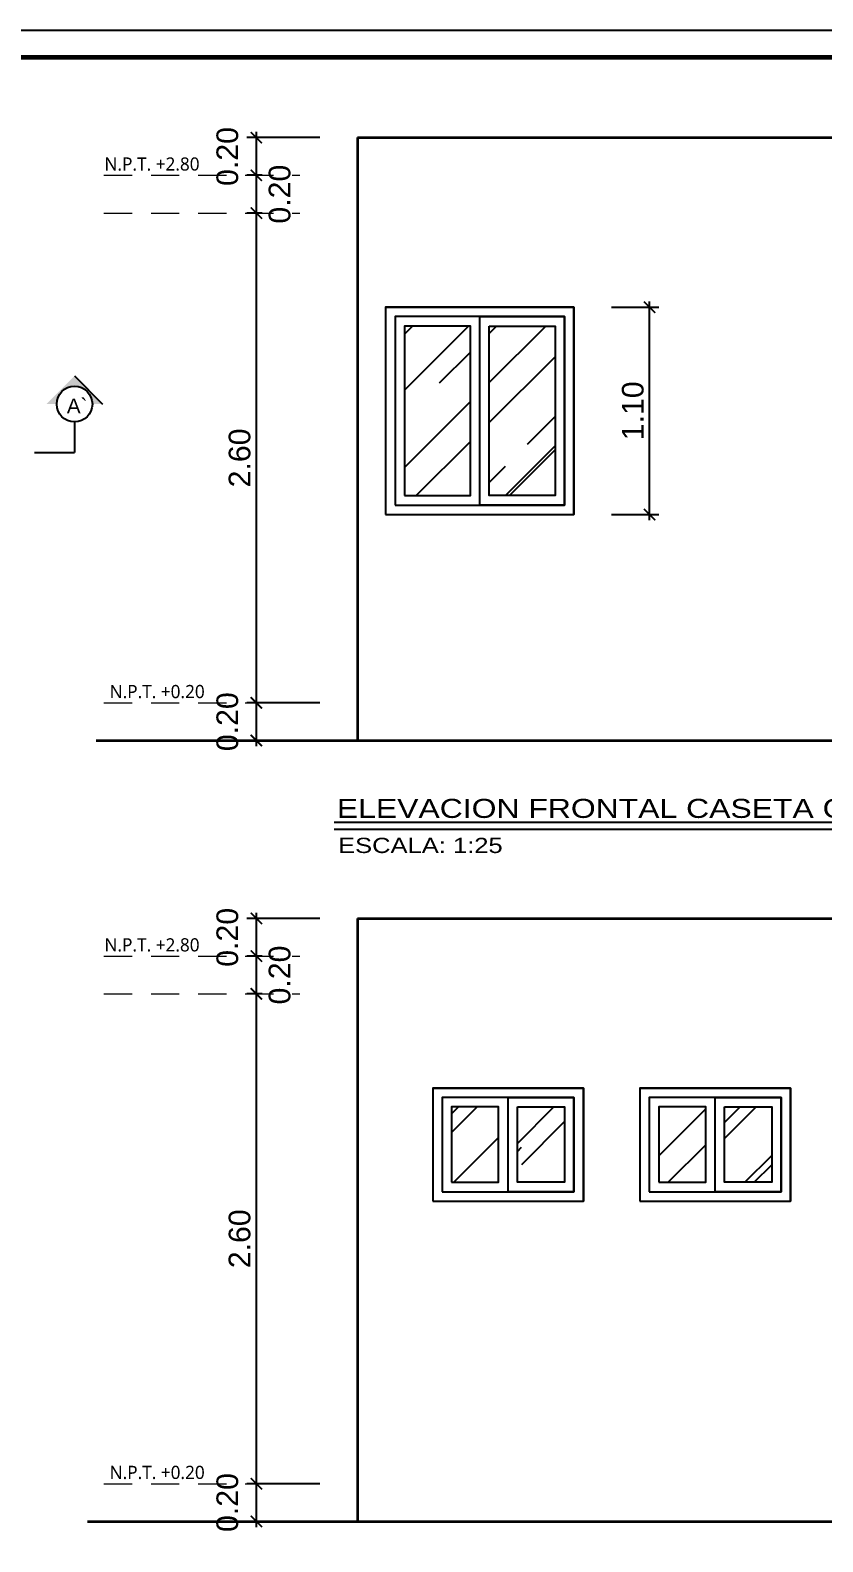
# Model space of a CAD drawing. Header units: feet. Extents: x -417 to 46, y -646 to -218.
# Drawn here: x -105.54 to -101.33, y -639.79 to -631.77 of the extents above; entities that cross this region are included whole.
import ezdxf

# ---------------------------------------------------------------- set-up
doc = ezdxf.new("R2010")
doc.units = ezdxf.units.FT
doc.header["$MEASUREMENT"] = 0
doc.linetypes.add('DASHDOT', pattern=[25.4, 12.7, -6.35, 0, -6.35])
doc.linetypes.add('HIDDEN', pattern=[0.375, 0.25, -0.125])
for name, color, linetype in [('00-PISOS', 30, 'Continuous'), ('DIM', 10, 'Continuous'), ('GRDUTIY', 5, 'Continuous'), ('MARCO', 7, 'Continuous'), ('PERT-VENT', 2, 'Continuous'), ('textos', 7, 'Continuous'), ('TEXXT', 8, 'Continuous')]:
    doc.layers.add(name, color=color, linetype=linetype)
for name, color, linetype, lineweight in [('A-WALL', 4, 'Continuous', 25), ('DIM-COTAS', 1, 'Continuous', 5), ('TXT', 2, 'Continuous', 9), ('VUELOS', 8, 'HIDDEN', 0)]:
    doc.layers.add(name, color=color, linetype=linetype, lineweight=lineweight)
doc.layers.add('CRISTAL', color=7, linetype='Continuous', true_color=0x0061c2)
doc.styles.add('ads', font='trebuc.ttf', dxfattribs={"height": 0.14})
doc.styles.add('DAMIAN', font='arial.ttf', dxfattribs={"height": 0.12})
doc.styles.get("Standard").update_dxf_attribs({"font": 'arial.ttf', "height": 0.115})
doc.dimstyles.new('KEILY', dxfattribs={"dimtxt": 0.115, "dimasz": 0.06, "dimexe": 0.05, "dimexo": 0.2, "dimgap": 0.03, "dimtad": 1, "dimzin": 1, "dimdsep": 46, "dimtxsty": 'Standard', "dimblk": 'ARCHTICK', "dimcen": 2.5, "dimdle": 0.03, "dimclrd": 256, "dimclre": 256, "dimclrt": 7, "dimadec": 0, "dimazin": 0, "dimtfac": 1, "dimtmove": 2, "dimatfit": 3, "dimfxl": 0.2, "dimfxlon": 1, "dimtolj": 1, "dimtzin": 1, "dimarcsym": 0})
pattern_1 = [(45, (-151.1405, -376.91325), (0.4242641, 1.13137085), [7.5, -1, 2.5, -0.5]), (45, (-150.84707, -376.26625), (-0.8237794, 0.1166726), [1.5, -0.165, 3, -0.375]), (45, (-151.26426, -376.43596), (1.60159686, 2.0753584), [4, -0.7, 2, -0.5])]

# ---------------------------------------------------------------- blocks, each defined once
blk = doc.blocks.new('A$C67F713D7')
at = {"layer": 'CRISTAL'}
h = blk.add_hatch(dxfattribs=at)
h.set_pattern_fill('AR-RROOF', color=256, scale=0.5, angle=45)
h.set_pattern_definition([(45, (-47.3899, 256.9226), (0.4242641, 1.13137085), [7.5, -1, 2.5, -0.5]), (45, (-47.09645, 257.5696), (-0.8237794, 0.1166726), [1.5, -0.165, 3, -0.375]), (45, (-47.51365, 257.3999), (1.60159686, 2.0753584), [4, -0.7, 2, -0.5])])
h.paths.add_polyline_path([(0.1, 0.1), (0.35, 0.1), (0.35, 0.5), (0.1, 0.5)])
h = blk.add_hatch(dxfattribs=at)
h.set_pattern_fill('AR-RROOF', color=256, scale=0.5, angle=45)
h.set_pattern_definition([(45, (-47.6899, 256.9226), (0.4242641, 1.13137085), [7.5, -1, 2.5, -0.5]), (45, (-47.39645, 257.5696), (-0.8237794, 0.1166726), [1.5, -0.165, 3, -0.375]), (45, (-47.81365, 257.3999), (1.60159686, 2.0753584), [4, -0.7, 2, -0.5])])
h.paths.add_polyline_path([(0.45, 0.5), (0.7, 0.5), (0.7, 0.1), (0.45, 0.1)])
blk.add_line((0, 0.6), (0, 0))
at = {"layer": 'PERT-VENT'}
for p, q in [((0, 0.6), (0.8, 0.6)), ((0.8, 0.6), (0.8, 0)), ((0, 0), (0.8, 0))]:
    blk.add_line(p, q, dxfattribs=at)
for points in [[(0, 0), (0.8, 0), (0.8, 0.6), (0, 0.6)], [(0.05, 0.05), (0.75, 0.05), (0.75, 0.55), (0.05, 0.55)], [(0.05, 0.05), (0.4, 0.05), (0.4, 0.55), (0.05, 0.55)], [(0.1, 0.1), (0.35, 0.1), (0.35, 0.5), (0.1, 0.5)], [(0.4, 0.55), (0.75, 0.55), (0.75, 0.05), (0.4, 0.05)], [(0.45, 0.5), (0.7, 0.5), (0.7, 0.1), (0.45, 0.1)]]:
    blk.add_lwpolyline(points, close=True, dxfattribs=at)
blk = doc.blocks.new('_ArchTick')
at = {"layer": 'DIM-COTAS', "color": 0, "const_width": 0.15}
blk.add_lwpolyline([(-0.5, -0.5), (0.5, 0.5)], dxfattribs=at)
blk = doc.blocks.new('*D3142')
at = {"layer": 'Defpoints', "color": 0, "transparency": 16777216}
for p in [(-104.3367, -635.3359), (-103.8006, -635.3359), (-103.8006, -635.5359)]:
    blk.add_point(p, dxfattribs=at)
at = {"layer": 'DIM', "lineweight": -2, "transparency": 16777216}
for p, q in [((-104.3367, -635.5659), (-104.3367, -635.3059)), ((-104.0006, -635.3359), (-104.3867, -635.3359)), ((-104.0006, -635.5359), (-104.3867, -635.5359))]:
    blk.add_line(p, q, dxfattribs=at)
at = {"layer": 'DIM', "lineweight": -2, "transparency": 16777216, "xscale": 0.06, "yscale": 0.06, "zscale": 0.06}
for p, rotation in [((-104.3367, -635.3359), 90), ((-104.3367, -635.5359), 270)]:
    blk.add_blockref('_ArchTick', p, dxfattribs=dict(at, rotation=rotation))
at = {"layer": 'DIM', "color": 7, "transparency": 16777216, "insert": (-104.4904, -635.4359), "char_height": 0.115, "attachment_point": 5, "rotation": 90}
blk.add_mtext('\\A1;0.20', dxfattribs=at)
blk = doc.blocks.new('*D3143')
at = {"layer": 'Defpoints', "color": 0, "transparency": 16777216}
for p in [(-104.3367, -632.7359), (-104.1055, -632.7359), (-103.8006, -635.3359)]:
    blk.add_point(p, dxfattribs=at)
at = {"layer": 'DIM', "lineweight": -2, "transparency": 16777216}
for p, q in [((-104.3055, -632.7359), (-104.3867, -632.7359)), ((-104.3367, -635.3659), (-104.3367, -632.7059)), ((-104.0006, -635.3359), (-104.3867, -635.3359))]:
    blk.add_line(p, q, dxfattribs=at)
at = {"layer": 'DIM', "lineweight": -2, "transparency": 16777216, "xscale": 0.06, "yscale": 0.06, "zscale": 0.06}
for p, rotation in [((-104.3367, -632.7359), 90), ((-104.3367, -635.3359), 270)]:
    blk.add_blockref('_ArchTick', p, dxfattribs=dict(at, rotation=rotation))
at = {"layer": 'DIM', "color": 7, "transparency": 16777216, "insert": (-104.4254, -634.0359), "char_height": 0.115, "attachment_point": 5, "rotation": 90}
blk.add_mtext('\\A1;2.60', dxfattribs=at)
blk = doc.blocks.new('*D3155')
at = {"layer": 'Defpoints', "color": 0, "transparency": 16777216}
for p in [(-104.3367, -632.5359), (-104.1055, -632.5359), (-104.1055, -632.7359)]:
    blk.add_point(p, dxfattribs=at)
at = {"layer": 'DIM', "lineweight": -2, "transparency": 16777216}
for p, q in [((-104.3367, -632.7659), (-104.3367, -632.5059)), ((-104.3055, -632.5359), (-104.3867, -632.5359)), ((-104.3055, -632.7359), (-104.3867, -632.7359))]:
    blk.add_line(p, q, dxfattribs=at)
at = {"layer": 'DIM', "lineweight": -2, "transparency": 16777216, "xscale": 0.06, "yscale": 0.06, "zscale": 0.06}
for p, rotation in [((-104.3367, -632.5359), 90), ((-104.3367, -632.7359), 270)]:
    blk.add_blockref('_ArchTick', p, dxfattribs=dict(at, rotation=rotation))
at = {"layer": 'DIM', "color": 7, "transparency": 16777216, "insert": (-104.2129, -632.6359), "char_height": 0.115, "attachment_point": 5, "rotation": 90}
blk.add_mtext('\\A1;0.20', dxfattribs=at)
blk = doc.blocks.new('*D3146')
at = {"layer": 'Defpoints', "color": 0, "transparency": 16777216}
for p in [(-104.3367, -639.4804), (-103.8006, -639.4804), (-103.8006, -639.6804)]:
    blk.add_point(p, dxfattribs=at)
at = {"layer": 'DIM', "lineweight": -2, "transparency": 16777216}
for p, q in [((-104.0006, -639.4804), (-104.3867, -639.4804)), ((-104.3367, -639.7104), (-104.3367, -639.4504)), ((-104.0006, -639.6804), (-104.3867, -639.6804))]:
    blk.add_line(p, q, dxfattribs=at)
at = {"layer": 'DIM', "lineweight": -2, "transparency": 16777216, "xscale": 0.06, "yscale": 0.06, "zscale": 0.06}
for p, rotation in [((-104.3367, -639.4804), 90), ((-104.3367, -639.6804), 270)]:
    blk.add_blockref('_ArchTick', p, dxfattribs=dict(at, rotation=rotation))
at = {"layer": 'DIM', "color": 7, "transparency": 16777216, "insert": (-104.4904, -639.5804), "char_height": 0.115, "attachment_point": 5, "rotation": 90}
blk.add_mtext('\\A1;0.20', dxfattribs=at)
blk = doc.blocks.new('*D3147')
at = {"layer": 'Defpoints', "color": 0, "transparency": 16777216}
for p in [(-104.3367, -636.8804), (-104.1055, -636.8804), (-103.8006, -639.4804)]:
    blk.add_point(p, dxfattribs=at)
at = {"layer": 'DIM', "lineweight": -2, "transparency": 16777216}
for p, q in [((-104.3055, -636.8804), (-104.3867, -636.8804)), ((-104.3367, -639.5104), (-104.3367, -636.8504)), ((-104.0006, -639.4804), (-104.3867, -639.4804))]:
    blk.add_line(p, q, dxfattribs=at)
at = {"layer": 'DIM', "lineweight": -2, "transparency": 16777216, "xscale": 0.06, "yscale": 0.06, "zscale": 0.06}
for p, rotation in [((-104.3367, -636.8804), 90), ((-104.3367, -639.4804), 270)]:
    blk.add_blockref('_ArchTick', p, dxfattribs=dict(at, rotation=rotation))
at = {"layer": 'DIM', "color": 7, "transparency": 16777216, "insert": (-104.4254, -638.1804), "char_height": 0.115, "attachment_point": 5, "rotation": 90}
blk.add_mtext('\\A1;2.60', dxfattribs=at)
blk = doc.blocks.new('*D3158')
at = {"layer": 'Defpoints', "color": 0, "transparency": 16777216}
for p in [(-104.3367, -636.6804), (-104.1055, -636.6804), (-104.1055, -636.8804)]:
    blk.add_point(p, dxfattribs=at)
at = {"layer": 'DIM', "lineweight": -2, "transparency": 16777216}
for p, q in [((-104.3055, -636.6804), (-104.3867, -636.6804)), ((-104.3367, -636.9104), (-104.3367, -636.6504)), ((-104.3055, -636.8804), (-104.3867, -636.8804))]:
    blk.add_line(p, q, dxfattribs=at)
at = {"layer": 'DIM', "lineweight": -2, "transparency": 16777216, "xscale": 0.06, "yscale": 0.06, "zscale": 0.06}
for p, rotation in [((-104.3367, -636.6804), 90), ((-104.3367, -636.8804), 270)]:
    blk.add_blockref('_ArchTick', p, dxfattribs=dict(at, rotation=rotation))
at = {"layer": 'DIM', "color": 7, "transparency": 16777216, "insert": (-104.2129, -636.7804), "char_height": 0.115, "attachment_point": 5, "rotation": 90}
blk.add_mtext('\\A1;0.20', dxfattribs=at)
blk = doc.blocks.new('*D3159')
at = {"layer": 'Defpoints', "color": 0, "transparency": 16777216}
for p in [(-104.3367, -636.4804), (-103.8006, -636.4804), (-104.1055, -636.6804)]:
    blk.add_point(p, dxfattribs=at)
at = {"layer": 'DIM', "lineweight": -2, "transparency": 16777216}
for p, q in [((-104.0006, -636.4804), (-104.3867, -636.4804)), ((-104.3367, -636.7104), (-104.3367, -636.4504)), ((-104.3055, -636.6804), (-104.3867, -636.6804))]:
    blk.add_line(p, q, dxfattribs=at)
at = {"layer": 'DIM', "lineweight": -2, "transparency": 16777216, "xscale": 0.06, "yscale": 0.06, "zscale": 0.06}
for p, rotation in [((-104.3367, -636.4804), 90), ((-104.3367, -636.6804), 270)]:
    blk.add_blockref('_ArchTick', p, dxfattribs=dict(at, rotation=rotation))
at = {"layer": 'DIM', "color": 7, "transparency": 16777216, "insert": (-104.4904, -636.5804), "char_height": 0.115, "attachment_point": 5, "rotation": 90}
blk.add_mtext('\\A1;0.20', dxfattribs=at)
blk = doc.blocks.new('*D3182')
at = {"layer": 'Defpoints', "color": 0, "transparency": 16777216}
for p in [(-104.3367, -632.3359), (-103.8006, -632.3359), (-104.1055, -632.5359)]:
    blk.add_point(p, dxfattribs=at)
at = {"layer": 'DIM', "lineweight": -2, "transparency": 16777216}
for p, q in [((-104.0006, -632.3359), (-104.3867, -632.3359)), ((-104.3367, -632.5659), (-104.3367, -632.3059)), ((-104.3055, -632.5359), (-104.3867, -632.5359))]:
    blk.add_line(p, q, dxfattribs=at)
at = {"layer": 'DIM', "lineweight": -2, "transparency": 16777216, "xscale": 0.06, "yscale": 0.06, "zscale": 0.06}
for p, rotation in [((-104.3367, -632.3359), 90), ((-104.3367, -632.5359), 270)]:
    blk.add_blockref('_ArchTick', p, dxfattribs=dict(at, rotation=rotation))
at = {"layer": 'DIM', "color": 7, "transparency": 16777216, "insert": (-104.4904, -632.4359), "char_height": 0.115, "attachment_point": 5, "rotation": 90}
blk.add_mtext('\\A1;0.20', dxfattribs=at)
blk = doc.blocks.new('*D3360')
at = {"layer": '00-PISOS', "lineweight": -2, "transparency": 16777216}
for p, q in [((-102.4506, -633.2359), (-102.1989, -633.2359)), ((-102.2489, -634.3659), (-102.2489, -633.2059)), ((-102.4506, -634.3359), (-102.1989, -634.3359))]:
    blk.add_line(p, q, dxfattribs=at)
at = {"layer": 'Defpoints', "color": 0, "transparency": 16777216}
for p in [(-102.6506, -633.2359), (-102.2489, -633.2359), (-102.6506, -634.3359)]:
    blk.add_point(p, dxfattribs=at)
at = {"layer": '00-PISOS', "lineweight": -2, "transparency": 16777216, "xscale": 0.06, "yscale": 0.06, "zscale": 0.06}
for p, rotation in [((-102.2489, -633.2359), 90), ((-102.2489, -634.3359), 270)]:
    blk.add_blockref('_ArchTick', p, dxfattribs=dict(at, rotation=rotation))
at = {"layer": '00-PISOS', "color": 7, "transparency": 16777216, "insert": (-102.3376, -633.7859), "char_height": 0.115, "attachment_point": 5, "rotation": 90}
blk.add_mtext('\\A1;1.10', dxfattribs=at)

msp = doc.modelspace()

# ---------------------------------------------------------------- hatches: boundary and pattern name
at = {"layer": 'CRISTAL'}
h = msp.add_hatch(dxfattribs=at)
h.set_pattern_fill('AR-RROOF', color=256, scale=0.5, angle=45)
h.set_pattern_definition(pattern_1)
h.paths.add_polyline_path([(-103.5506, -634.2359), (-103.2006, -634.2359), (-103.2006, -633.3359), (-103.5506, -633.3359)])
h = msp.add_hatch(dxfattribs=at)
h.set_pattern_fill('AR-RROOF', color=256, scale=0.5, angle=45)
h.set_pattern_definition(pattern_1)
h.paths.add_polyline_path([(-103.1006, -633.3359), (-102.7506, -633.3359), (-102.7506, -634.2359), (-103.1006, -634.2359)])
at = {"layer": 'GRDUTIY'}
h = msp.add_hatch(color=256, dxfattribs=at)
edge = h.paths.add_edge_path()
edge.add_line((-105.3968, -633.7501), (-105.4511, -633.7501))
edge.add_line((-105.4511, -633.7501), (-105.3022, -633.601))
edge.add_line((-105.3022, -633.601), (-105.1534, -633.7501))
edge.add_line((-105.1534, -633.7501), (-105.2077, -633.7501))
edge.add_ellipse((-105.3022, -633.7501), major_axis=(0.0669, 0.0669), ratio=1, start_angle=-45, end_angle=135)

# ---------------------------------------------------------------- linework, layer by layer
msp.add_line((-103.6506, -633.2359), (-103.6506, -634.3359))
at = {"layer": 'A-WALL', "lineweight": 35}
for p, q in [((-103.8006, -632.3359), (-99.4506, -632.3359)), ((-103.8006, -632.3359), (-103.8006, -635.5359)), ((-103.8006, -636.4804), (-99.4506, -636.4804)), ((-103.8006, -636.4804), (-103.8006, -639.6804))]:
    msp.add_line(p, q, dxfattribs=at)
at = {"layer": 'A-WALL', "color": 13, "lineweight": 35}
for p, q in [((-105.1881, -635.5359), (-98.544, -635.5359)), ((-105.2326, -639.6804), (-98.637, -639.6804))]:
    msp.add_line(p, q, dxfattribs=at)
at = {"layer": 'GRDUTIY'}
msp.add_line((-105.3023, -633.601), (-105.1534, -633.7501), dxfattribs=at)
at = {"layer": 'GRDUTIY', "color": 8, "linetype": 'DASHDOT', "ltscale": 0.05}
msp.add_line((-105.3022, -633.8446), (-105.3022, -634.0072), dxfattribs=at)
at = {"layer": 'GRDUTIY', "color": 8, "linetype": 'DASHDOT', "ltscale": 0.03}
msp.add_line((-111.5482, -634.0228), (-105.3022, -634.0072), dxfattribs=at)
at = {"layer": 'GRDUTIY', "color": 3}
msp.add_circle((-105.3022, -633.7501), 0.0946, dxfattribs=at)
at = {"layer": 'MARCO'}
msp.add_lwpolyline([(-111.9721, -631.7658), (-90.4936, -631.7658), (-90.4936, -645.7518), (-111.9721, -645.7518)], close=True, dxfattribs=at)
at = {"layer": 'MARCO', "const_width": 0.025}
msp.add_lwpolyline([(-92.8821, -631.9103), (-111.8276, -631.9103), (-111.8276, -645.6073), (-92.8821, -645.6073)], close=True, dxfattribs=at)
at = {"layer": 'PERT-VENT'}
for p, q in [((-103.6506, -633.2359), (-102.6506, -633.2359)), ((-102.6506, -633.2359), (-102.6506, -634.3359)), ((-103.6506, -634.3359), (-102.6506, -634.3359))]:
    msp.add_line(p, q, dxfattribs=at)
for points in [[(-103.6506, -634.3359), (-102.6506, -634.3359), (-102.6506, -633.2359), (-103.6506, -633.2359)], [(-103.6006, -634.2859), (-102.7006, -634.2859), (-102.7006, -633.2859), (-103.6006, -633.2859)], [(-103.6006, -634.2859), (-103.1506, -634.2859), (-103.1506, -633.2859), (-103.6006, -633.2859)], [(-103.1506, -633.2859), (-102.7006, -633.2859), (-102.7006, -634.2859), (-103.1506, -634.2859)], [(-103.5506, -634.2359), (-103.2006, -634.2359), (-103.2006, -633.3359), (-103.5506, -633.3359)], [(-103.1006, -633.3359), (-102.7506, -633.3359), (-102.7506, -634.2359), (-103.1006, -634.2359)]]:
    msp.add_lwpolyline(points, close=True, dxfattribs=at)
at = {"layer": 'TEXXT', "color": 4}
msp.add_line((-103.924, -635.9696), (-99.8082, -635.9696), dxfattribs=at)
at = {"layer": 'TEXXT', "color": 3}
msp.add_line((-103.924, -636.0059), (-99.767, -636.0059), dxfattribs=at)
at = {"layer": 'VUELOS', "ltscale": 0.6}
for p, q in [((-105.1459, -632.5359), (-104.1055, -632.5359)), ((-105.1459, -632.5359), (-104.1055, -632.5359)), ((-105.1459, -632.7359), (-104.1055, -632.7359)), ((-105.1459, -635.3359), (-104.1055, -635.3359)), ((-105.1459, -635.3359), (-104.1055, -635.3359)), ((-105.1459, -636.6804), (-104.1055, -636.6804)), ((-105.1459, -636.6804), (-104.1055, -636.6804)), ((-105.1459, -636.6804), (-104.1055, -636.6804)), ((-105.1459, -636.8804), (-104.1055, -636.8804)), ((-105.1459, -636.8804), (-104.1055, -636.8804)), ((-105.1459, -639.4804), (-104.1055, -639.4804)), ((-105.1459, -639.4804), (-104.1055, -639.4804)), ((-105.1459, -639.4804), (-104.1055, -639.4804))]:
    msp.add_line(p, q, dxfattribs=at)

# ---------------------------------------------------------------- block references
for p in [(-103.4006, -637.9804), (-102.3006, -637.9804)]:
    msp.add_blockref('A$C67F713D7', p)

# ---------------------------------------------------------------- texts
at = {"layer": 'textos', "color": 7, "style": 'DAMIAN', "width": 1.2}
for s, height, p in [('ELEVACION FRONTAL CASETA GUARDIAN', 0.101054, (-103.9092, -635.9466)), (' ESCALA: 1:25', 0.080843, (-103.9405, -636.1329))]:
    msp.add_text(s, height=height, dxfattribs=at).set_placement(p)
at = {"layer": 'TEXXT', "insert": (-105.3428, -633.7985), "char_height": 0.07792, "width": 1.20879, "attachment_point": 7, "style": 'DAMIAN'}
msp.add_mtext('A`', dxfattribs=at)
at = {"layer": 'TXT', "char_height": 0.07, "width": 1.872, "attachment_point": 2, "style": 'ads'}
for s, insert in [('N.P.T. +2.80', (-104.8909, -632.4408)), ('N.P.T. +0.20', (-104.8636, -635.2408)), ('N.P.T. +2.80', (-104.8909, -636.5853)), ('N.P.T. +0.20', (-104.8636, -639.3853))]:
    msp.add_mtext(s, dxfattribs=dict(at, insert=insert))

# ---------------------------------------------------------------- dimensions: what is measured, and where the dimension line sits
at = {"layer": '00-PISOS'}
dim = msp.add_linear_dim(base=(-102.2489, -633.2359), p1=(-102.6506, -634.3359), p2=(-102.6506, -633.2359), angle=90, dimstyle='KEILY', override={"dimfxl": 50}, dxfattribs=at)
dim.commit()
dim.dimension.update_dxf_attribs({"geometry": '*D3360', "text_midpoint": (-102.3376, -633.7859)})
at = {"layer": 'DIM'}
for base, p1, p2, picture, middle in [((-104.3367, -632.3359), (-104.1055, -632.5359), (-103.8006, -632.3359), '*D3182', (-104.4904, -632.4359)), ((-104.3367, -632.7359), (-103.8006, -635.3359), (-104.1055, -632.7359), '*D3143', (-104.4254, -634.0359)), ((-104.3367, -635.3359), (-103.8006, -635.5359), (-103.8006, -635.3359), '*D3142', (-104.4904, -635.4359)), ((-104.3367, -636.4804), (-104.1055, -636.6804), (-103.8006, -636.4804), '*D3159', (-104.4904, -636.5804)), ((-104.3367, -636.8804), (-103.8006, -639.4804), (-104.1055, -636.8804), '*D3147', (-104.4254, -638.1804)), ((-104.3367, -639.4804), (-103.8006, -639.6804), (-103.8006, -639.4804), '*D3146', (-104.4904, -639.5804))]:
    dim = msp.add_linear_dim(base=base, p1=p1, p2=p2, angle=90, dimstyle='KEILY', override={"dimfxl": 50}, dxfattribs=at)
    dim.commit()
    dim.dimension.update_dxf_attribs({"geometry": picture, "text_midpoint": middle})
for base, p1, p2, picture, middle in [((-104.3367, -632.5359), (-104.1055, -632.7359), (-104.1055, -632.5359), '*D3155', (-104.2129, -632.6359)), ((-104.3367, -636.6804), (-104.1055, -636.8804), (-104.1055, -636.6804), '*D3158', (-104.2129, -636.7804))]:
    dim = msp.add_linear_dim(base=base, p1=p1, p2=p2, angle=90, dimstyle='KEILY', override={"dimfxl": 50}, dxfattribs=at)
    dim.commit()
    dim.dimension.update_dxf_attribs({"geometry": picture, "text_midpoint": middle, "dimtype": 160})

doc.saveas('drawing.dxf')
